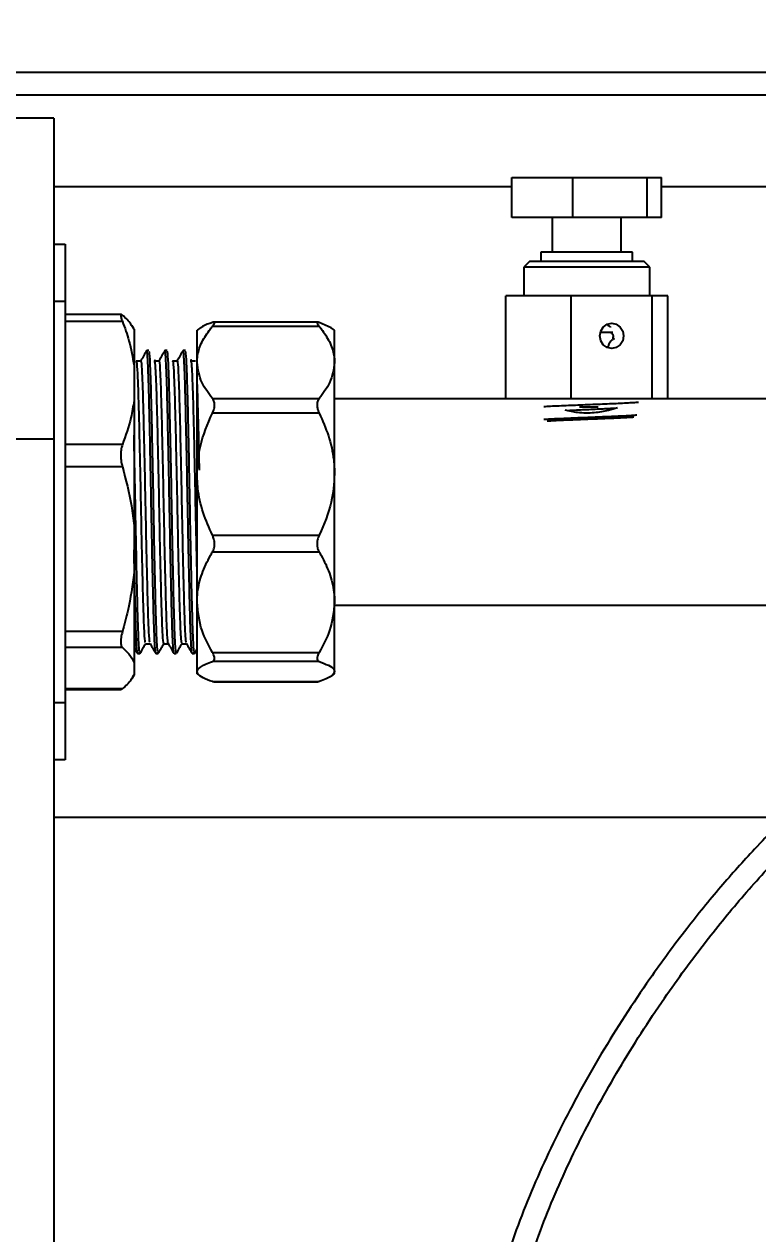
# Model space of a CAD drawing. Extents: x 75 to 2075, y 25 to 1460.
# Drawn here: x 356.7 to 436.7, y 1102.7 to 1234.7 of the extents above; entities that cross this region are included whole.
import ezdxf

# ---------------------------------------------------------------- set-up
doc = ezdxf.new("R2010")
doc.units = 0
doc.header["$LTSCALE"] = 5
doc.linetypes.add('SLD-KATı', pattern=[0])
doc.layers.get('0').update_dxf_attribs({"linetype": 'CONTINUOUS'})
doc.styles.add('SLDTEXTSTYLE1', font='GOTHIC.TTF', dxfattribs={"width": 0.913})
doc.dimstyles.new('SLDDIMSTYLE1', dxfattribs={"dimtxt": 17.5, "dimasz": 16.51, "dimexe": 0, "dimexo": 0.0625, "dimgap": 4.375, "dimtad": 1, "dimlfac": 0.8, "dimrnd": 1e-09, "dimzin": 12, "dimtxsty": 'SLDTEXTSTYLE1', "dimsah": 1, "dimcen": 0.09, "dimazin": 3, "dimtfac": 1, "dimtofl": 0, "dimtmove": 0, "dimatfit": 3, "dimtolj": 1, "dimtzin": 12})

# ---------------------------------------------------------------- blocks, each defined once
blk = doc.blocks.new('_D_5')
at = {"color": 7, "linetype": 'SLD-KATı'}
for p, q in [((224.88, 1226.85), (224.88, 1278.19)), ((924.88, 1226.85), (924.88, 1278.19)), ((224.88, 1273.19), (924.88, 1273.19))]:
    blk.add_line(p, q, dxfattribs=at)
for points in [[(224.88, 1273.19), (241.39, 1270.65), (241.39, 1275.73)], [(924.88, 1273.19), (908.37, 1275.73), (908.37, 1270.65)]]:
    blk.add_solid(points, dxfattribs=at)
at = {"color": 7, "linetype": 'SLD-KATı', "insert": (543.24, 1295.55), "char_height": 17.5, "attachment_point": 1, "style": 'SLDTEXTSTYLE1'}
blk.add_mtext('560', dxfattribs=at)
blk = doc.blocks.new('_D_6')
at = {"color": 7, "linetype": 'SLD-KATı'}
for p, q in [((239.97, 1229.44), (169.88, 1229.44)), ((174.88, 1229.44), (174.88, 543.28)), ((368.63, 543.28), (169.88, 543.28))]:
    blk.add_line(p, q, dxfattribs=at)
for points in [[(174.88, 1229.44), (172.34, 1212.93), (177.42, 1212.93)], [(174.88, 543.28), (177.42, 559.79), (172.34, 559.79)]]:
    blk.add_solid(points, dxfattribs=at)
at = {"color": 7, "linetype": 'SLD-KATı', "insert": (152.52, 866.24), "char_height": 17.5, "attachment_point": 1, "rotation": 90, "style": 'SLDTEXTSTYLE1'}
blk.add_mtext('550', dxfattribs=at)

msp = doc.modelspace()

# ---------------------------------------------------------------- linework, layer by layer
at = {"color": 7, "linetype": 'SLD-KATı'}
for p, q in [((904.789, 1229.442), (244.966, 1229.442)), ((903.627, 1226.942), (246.127, 1226.942)), ((359.877, 1224.442), (238.627, 1224.442)), ((359.877, 1224.442), (359.877, 1189.442)), ((409.844, 1216.942), (359.877, 1216.942)), ((409.844, 1213.598), (409.844, 1217.973)), ((409.844, 1217.973), (416.441, 1217.973)), ((416.441, 1217.973), (416.441, 1213.598)), ((416.441, 1217.973), (424.598, 1217.973)), ((424.598, 1213.598), (424.598, 1217.973)), ((424.598, 1217.973), (426.16, 1217.973)), ((426.16, 1213.598), (426.16, 1217.973)), ((484.877, 1216.942), (426.16, 1216.942)), ((416.441, 1213.598), (409.844, 1213.598)), ((414.252, 1213.598), (414.252, 1209.848)), ((424.598, 1213.598), (416.441, 1213.598)), ((421.752, 1209.848), (421.752, 1213.598)), ((426.16, 1213.598), (424.598, 1213.598)), ((359.877, 1210.692), (361.127, 1210.692)), ((361.127, 1210.692), (361.127, 1204.442)), ((413.002, 1209.848), (413.002, 1208.817)), ((421.811, 1209.848), (413.002, 1209.848)), ((423.002, 1209.848), (421.811, 1209.848)), ((423.002, 1208.817), (423.002, 1209.848)), ((411.752, 1208.817), (411.127, 1208.192)), ((411.127, 1208.192), (411.127, 1205.067)), ((424.877, 1208.192), (411.127, 1208.192)), ((424.252, 1208.817), (411.752, 1208.817)), ((424.877, 1208.192), (424.252, 1208.817)), ((424.877, 1205.067), (424.877, 1208.192)), ((409.165, 1193.817), (409.165, 1205.067)), ((416.31, 1205.067), (409.165, 1205.067)), ((416.31, 1193.817), (416.31, 1205.067)), ((425.148, 1205.067), (416.31, 1205.067)), ((425.148, 1193.817), (425.148, 1205.067)), ((426.84, 1205.067), (425.148, 1205.067)), ((426.84, 1193.817), (426.84, 1205.067)), ((361.127, 1204.442), (359.877, 1204.442)), ((361.127, 1204.442), (361.127, 1160.692)), ((367.242, 1203.036), (361.127, 1203.036)), ((367.365, 1202.273), (361.127, 1202.273)), ((368.627, 1201.442), (368.381, 1201.836)), ((368.627, 1201.442), (368.627, 1197.46)), ((375.906, 1201.599), (375.502, 1201.317)), ((375.502, 1197.802), (375.502, 1201.317)), ((388.829, 1201.726), (377.176, 1201.726)), ((388.685, 1202.194), (377.324, 1202.194)), ((390.141, 1201.569), (388.829, 1202.161)), ((390.502, 1201.317), (390.142, 1201.569)), ((390.502, 1197.802), (390.502, 1201.317)), ((419.492, 1201.098), (420.859, 1201.098)), ((420.547, 1200.025), (420.415, 1199.802)), ((420.881, 1200.384), (421.064, 1200.395)), ((370.262, 1199.092), (370.014, 1199.092)), ((372.246, 1199.092), (371.998, 1199.092)), ((374.231, 1199.092), (373.983, 1199.092)), ((368.627, 1197.46), (368.627, 1193.643)), ((369.363, 1197.941), (368.867, 1197.941)), ((371.348, 1197.941), (370.852, 1197.941)), ((373.332, 1197.941), (372.836, 1197.941)), ((375.317, 1197.941), (374.82, 1197.941)), ((375.502, 1185.612), (375.502, 1197.802)), ((390.502, 1185.612), (390.502, 1197.802)), ((368.627, 1193.643), (368.627, 1179.971)), ((377.176, 1193.879), (388.829, 1193.879)), ((409.165, 1193.817), (390.502, 1193.817)), ((416.31, 1193.817), (409.165, 1193.817)), ((425.148, 1193.817), (416.31, 1193.817)), ((426.263, 1193.817), (425.148, 1193.817)), ((438.708, 1193.817), (426.263, 1193.817)), ((388.829, 1192.254), (377.176, 1192.254)), ((417.198, 1192.973), (419.243, 1192.973)), ((359.877, 1189.442), (238.627, 1189.442)), ((359.877, 1189.442), (359.877, 829.442)), ((367.365, 1188.83), (361.127, 1188.83)), ((367.365, 1186.404), (361.127, 1186.404)), ((375.502, 1171.638), (375.502, 1185.612)), ((390.502, 1171.638), (390.502, 1185.612)), ((368.627, 1179.971), (368.627, 1174.869)), ((377.176, 1178.971), (388.829, 1178.971)), ((388.829, 1177.107), (377.176, 1177.107)), ((368.627, 1174.869), (368.627, 1165.078)), ((375.502, 1164.066), (375.502, 1171.638)), ((390.502, 1164.066), (390.502, 1171.638)), ((390.502, 1171.317), (438.708, 1171.317)), ((367.365, 1168.436), (361.127, 1168.436)), ((367.365, 1166.699), (361.127, 1166.699)), ((369.89, 1167.116), (370.381, 1167.116)), ((371.874, 1167.116), (372.365, 1167.116)), ((373.859, 1167.116), (374.35, 1167.116)), ((369.022, 1166.042), (369.27, 1166.042)), ((371.006, 1166.042), (371.254, 1166.042)), ((372.991, 1166.042), (373.238, 1166.042)), ((374.975, 1166.042), (375.223, 1166.042)), ((375.23, 1166.047), (375.502, 1166.517)), ((377.176, 1166.169), (388.829, 1166.169)), ((368.627, 1165.078), (368.627, 1163.793)), ((375.502, 1163.817), (375.502, 1164.066)), ((388.829, 1165.159), (377.176, 1165.159)), ((390.502, 1163.817), (390.502, 1164.066)), ((368.381, 1163.297), (368.627, 1163.692)), ((368.627, 1163.793), (368.627, 1163.692)), ((375.502, 1163.817), (375.906, 1163.534)), ((377.176, 1162.972), (388.829, 1162.972)), ((377.324, 1162.939), (388.685, 1162.939)), ((388.829, 1162.972), (388.685, 1162.95)), ((390.142, 1163.564), (390.502, 1163.817)), ((367.365, 1162.172), (361.127, 1162.172)), ((361.127, 1162.098), (367.242, 1162.098)), ((367.365, 1162.172), (367.242, 1162.115)), ((359.877, 1160.692), (361.127, 1160.692)), ((361.127, 1160.692), (361.127, 1154.442)), ((361.127, 1154.442), (359.877, 1154.442)), ((359.877, 1148.192), (439.793, 1148.192))]:
    msp.add_line(p, q, dxfattribs=at)
at = {"color": 7, "linetype": 'SLD-KATı', "flags": 128}
msp.add_lwpolyline([(422.025, 1200.692), (421.926, 1200.165), (421.645, 1199.719), (421.225, 1199.421), (420.729, 1199.317), (420.234, 1199.421), (419.813, 1199.719), (419.533, 1200.165), (419.434, 1200.692), (419.533, 1201.218), (419.813, 1201.664), (420.234, 1201.962), (420.729, 1202.067), (421.225, 1201.962), (421.645, 1201.664), (421.926, 1201.218), (422.025, 1200.692)], dxfattribs=at)
at = {"color": 7, "linetype": 'SLD-KATı'}
msp.add_arc((420.622, 1200.693), 0.289, 359.67448, 0.9766, dxfattribs=at)
for points, knots in [([(367.365, 1202.961), (367.306, 1203.001), (367.188, 1203.08), (367.165, 1202.909), (367.241, 1202.605), (367.334, 1202.356), (367.365, 1202.273)], [0, 0, 0, 0, 0.2885606, 0.577781, 0.8575086, 1, 1, 1, 1]), ([(368.368, 1201.827), (368.343, 1201.876), (368.148, 1202.26), (367.73, 1202.634), (367.365, 1202.961)], [0, 0, 0, 0, 0.1254149, 1, 1, 1, 1]), ([(367.365, 1202.273), (367.622, 1201.573), (368.202, 1199.991), (368.475, 1198.367), (368.627, 1197.46)], [0, 0, 0, 0, 0.4420223, 1, 1, 1, 1]), ([(375.502, 1197.802), (375.516, 1198.062), (375.555, 1198.814), (375.997, 1200.055), (376.658, 1201.088), (377.103, 1201.636), (377.176, 1201.726)], [0, 0, 0, 0, 0.1911282, 0.553704, 0.9267371, 1, 1, 1, 1]), ([(377.176, 1202.161), (376.796, 1202.029), (376.246, 1201.838), (376.003, 1201.633), (375.927, 1201.569)], [0, 0, 0, 0, 0.6917544, 1, 1, 1, 1]), ([(377.176, 1201.726), (377.249, 1201.82), (377.396, 1202.01), (377.436, 1202.172), (377.343, 1202.209), (377.223, 1202.175), (377.176, 1202.161)], [0, 0, 0, 0, 0.2806944, 0.5628353, 0.8257494, 1, 1, 1, 1]), ([(388.829, 1202.161), (388.755, 1202.18), (388.609, 1202.217), (388.569, 1202.118), (388.662, 1201.936), (388.781, 1201.785), (388.829, 1201.726)], [0, 0, 0, 0, 0.2806926, 0.5628357, 0.8257521, 1, 1, 1, 1]), ([(388.829, 1201.726), (388.902, 1201.636), (389.337, 1201.1), (390, 1200.068), (390.448, 1198.827), (390.489, 1198.062), (390.502, 1197.802)], [0, 0, 0, 0, 0.0732658, 0.4365431, 0.8088703, 1, 1, 1, 1]), ([(420.254, 1201.917), (420.295, 1201.892), (420.38, 1201.84), (420.496, 1201.741), (420.566, 1201.661), (420.6, 1201.621)], [0, 0, 0, 0, 0.3147697, 0.6547936, 1, 1, 1, 1]), ([(420.648, 1201.065), (420.675, 1201.033), (420.728, 1200.968), (420.818, 1200.846), (420.875, 1200.756), (420.911, 1200.698)], [0, 0, 0, 0, 0.2624904, 0.5249954, 1, 1, 1, 1]), ([(420.415, 1199.802), (420.401, 1199.746), (420.377, 1199.648), (420.293, 1199.515), (420.196, 1199.447), (420.148, 1199.413)], [0, 0, 0, 0, 0.3894375, 0.6901982, 1, 1, 1, 1]), ([(420.881, 1200.384), (420.856, 1200.353), (420.804, 1200.29), (420.696, 1200.17), (420.605, 1200.081), (420.547, 1200.025)], [0, 0, 0, 0, 0.2654196, 0.5308878, 1, 1, 1, 1]), ([(420.881, 1200.384), (420.89, 1200.435), (420.907, 1200.536), (420.91, 1200.64), (420.911, 1200.692)], [0, 0, 0, 0, 0.4965531, 1, 1, 1, 1]), ([(370.008, 1199.09), (369.904, 1198.91), (369.696, 1198.549), (369.488, 1198.189), (369.384, 1198.009)], [0, 0, 0, 0, 0.4999998, 1, 1, 1, 1]), ([(371.006, 1166.14), (371.001, 1166.109), (370.967, 1165.921), (370.902, 1166.818), (370.81, 1168.845), (370.727, 1172.039), (370.637, 1176.009), (370.547, 1180.495), (370.464, 1185.139), (370.373, 1189.585), (370.284, 1193.483), (370.2, 1196.572), (370.108, 1198.474), (370.044, 1199.269), (370.01, 1199.022), (370.004, 1198.98)], [0, 0, 0, 0, 0.0170178, 0.1048167, 0.1933451, 0.279875, 0.3680531, 0.4563498, 0.5428416, 0.6312926, 0.7192521, 0.8059005, 0.8945167, 0.9820335, 1, 1, 1, 1]), ([(371.254, 1166.149), (371.232, 1166.179), (371.182, 1166.25), (371.096, 1167.855), (371.01, 1170.577), (370.924, 1174.257), (370.832, 1178.562), (370.748, 1183.183), (370.66, 1187.757), (370.568, 1191.923), (370.485, 1195.389), (370.395, 1197.808), (370.319, 1199.049), (370.276, 1198.965), (370.262, 1198.936)], [0, 0, 0, 0, 0.0683058, 0.1578519, 0.2461326, 0.3341424, 0.4237167, 0.5115033, 0.6000298, 0.6895215, 0.7769994, 0.8659478, 0.9552469, 1, 1, 1, 1]), ([(371.992, 1199.089), (371.888, 1198.909), (371.68, 1198.548), (371.471, 1198.188), (371.367, 1198.008)], [0, 0, 0, 0, 0.499994, 1, 1, 1, 1]), ([(372.991, 1166.14), (372.985, 1166.109), (372.951, 1165.921), (372.886, 1166.818), (372.795, 1168.845), (372.712, 1172.039), (372.622, 1176.009), (372.531, 1180.495), (372.448, 1185.139), (372.357, 1189.585), (372.268, 1193.483), (372.185, 1196.572), (372.093, 1198.475), (372.028, 1199.269), (371.994, 1199.021), (371.987, 1198.977)], [0, 0, 0, 0, 0.0170087, 0.1047604, 0.1932413, 0.2797247, 0.3678554, 0.4561048, 0.54255, 0.6309535, 0.7188658, 0.8054677, 0.8940363, 0.9815061, 1, 1, 1, 1]), ([(373.238, 1166.149), (373.216, 1166.179), (373.166, 1166.25), (373.081, 1167.855), (372.994, 1170.577), (372.909, 1174.257), (372.816, 1178.562), (372.732, 1183.183), (372.644, 1187.757), (372.552, 1191.923), (372.469, 1195.389), (372.38, 1197.808), (372.303, 1199.049), (372.261, 1198.965), (372.246, 1198.936)], [0, 0, 0, 0, 0.0683058, 0.1578519, 0.2461326, 0.3341424, 0.4237167, 0.5115034, 0.6000298, 0.6895215, 0.7769994, 0.8659478, 0.955247, 1, 1, 1, 1]), ([(373.977, 1199.09), (373.873, 1198.91), (373.665, 1198.549), (373.456, 1198.189), (373.352, 1198.009)], [0, 0, 0, 0, 0.4999873, 1, 1, 1, 1]), ([(374.975, 1166.14), (374.97, 1166.109), (374.935, 1165.921), (374.871, 1166.818), (374.779, 1168.845), (374.696, 1172.039), (374.606, 1176.009), (374.516, 1180.495), (374.433, 1185.139), (374.341, 1189.585), (374.253, 1193.483), (374.169, 1196.572), (374.077, 1198.474), (374.013, 1199.269), (373.978, 1199.023), (373.972, 1198.981)], [0, 0, 0, 0, 0.0170194, 0.1048265, 0.1933631, 0.2799011, 0.3680875, 0.4563925, 0.5428923, 0.6313516, 0.7193193, 0.8059758, 0.8946002, 0.9821252, 1, 1, 1, 1]), ([(375.223, 1166.149), (375.201, 1166.179), (375.15, 1166.25), (375.065, 1167.855), (374.978, 1170.577), (374.893, 1174.257), (374.801, 1178.562), (374.716, 1183.183), (374.629, 1187.757), (374.537, 1191.923), (374.454, 1195.389), (374.364, 1197.808), (374.288, 1199.049), (374.245, 1198.965), (374.231, 1198.936)], [0, 0, 0, 0, 0.06830585, 0.15785195, 0.24613257, 0.33414243, 0.42371675, 0.51150336, 0.60002982, 0.68952153, 0.77699938, 0.86594782, 0.95524695, 1, 1, 1, 1]), ([(369.89, 1167.23), (369.869, 1167.245), (369.82, 1167.28), (369.737, 1168.715), (369.649, 1171.21), (369.564, 1174.615), (369.472, 1178.618), (369.387, 1182.933), (369.3, 1187.219), (369.208, 1191.141), (369.125, 1194.413), (369.036, 1196.751), (368.947, 1198.058), (368.893, 1197.951), (368.867, 1197.9)], [0, 0, 0, 0, 0.0621579, 0.1489112, 0.2345979, 0.3197635, 0.4065725, 0.4917608, 0.577423, 0.6641814, 0.7490191, 0.8351174, 0.9217182, 1, 1, 1, 1]), ([(370.375, 1167.266), (370.358, 1167.282), (370.313, 1167.327), (370.233, 1168.722), (370.145, 1171.208), (370.061, 1174.616), (369.968, 1178.618), (369.883, 1182.933), (369.796, 1187.219), (369.704, 1191.14), (369.621, 1194.416), (369.532, 1196.74), (369.45, 1197.987), (369.402, 1197.913), (369.383, 1197.883)], [0, 0, 0, 0, 0.0524893, 0.1420634, 0.230537, 0.3184714, 0.408104, 0.4960625, 0.5845095, 0.6740892, 0.7616859, 0.8505839, 0.9400009, 1, 1, 1, 1]), ([(371.875, 1167.239), (371.866, 1167.204), (371.829, 1167.052), (371.76, 1167.991), (371.669, 1170.018), (371.586, 1173.094), (371.495, 1176.873), (371.406, 1181.1), (371.323, 1185.438), (371.231, 1189.554), (371.143, 1193.127), (371.059, 1195.912), (370.966, 1197.587), (370.9, 1198.225), (370.861, 1197.893), (370.851, 1197.809)], [0, 0, 0, 0, 0.025945, 0.1121553, 0.198716, 0.2833994, 0.3699176, 0.4561881, 0.5409507, 0.6276726, 0.7135488, 0.7985815, 0.8853996, 0.9707835, 1, 1, 1, 1]), ([(372.36, 1167.211), (372.355, 1167.192), (372.321, 1167.071), (372.256, 1168.004), (372.165, 1170.014), (372.082, 1173.095), (371.991, 1176.872), (371.902, 1181.1), (371.819, 1185.437), (371.727, 1189.555), (371.639, 1193.125), (371.555, 1195.919), (371.462, 1197.562), (371.403, 1198.219), (371.37, 1197.975), (371.367, 1197.951)], [0, 0, 0, 0, 0.0156504, 0.104587, 0.1938851, 0.2812465, 0.3705007, 0.4594994, 0.5469425, 0.6364068, 0.7249995, 0.8127208, 0.9022844, 0.9903685, 1, 1, 1, 1]), ([(373.859, 1167.173), (373.834, 1167.239), (373.78, 1167.381), (373.691, 1169.037), (373.606, 1171.691), (373.519, 1175.208), (373.427, 1179.282), (373.343, 1183.614), (373.254, 1187.866), (373.163, 1191.703), (373.08, 1194.851), (372.99, 1197.018), (372.907, 1198.115), (372.857, 1197.92), (372.836, 1197.837)], [0, 0, 0, 0, 0.0756788, 0.1624856, 0.247726, 0.3333274, 0.420096, 0.5049634, 0.5910132, 0.6776366, 0.762321, 0.8487181, 0.93509, 1, 1, 1, 1]), ([(374.344, 1167.228), (374.323, 1167.29), (374.272, 1167.432), (374.187, 1169.042), (374.102, 1171.69), (374.015, 1175.208), (373.923, 1179.282), (373.839, 1183.614), (373.75, 1187.866), (373.659, 1191.702), (373.576, 1194.854), (373.486, 1197.004), (373.41, 1198.061), (373.367, 1197.914), (373.352, 1197.864)], [0, 0, 0, 0, 0.0674284, 0.1569803, 0.2449165, 0.3332249, 0.4227375, 0.5102888, 0.5990607, 0.6884227, 0.7757853, 0.8649147, 0.9540181, 1, 1, 1, 1]), ([(375.502, 1175.362), (375.485, 1176.091), (375.437, 1178.073), (375.361, 1181.796), (375.277, 1186.102), (375.185, 1190.158), (375.099, 1193.618), (375.013, 1196.262), (374.921, 1197.74), (374.86, 1198.251), (374.826, 1197.906), (374.82, 1197.852)], [0, 0, 0, 0, 0.07511331, 0.20403647, 0.33155333, 0.46180229, 0.59000178, 0.71817294, 0.84842513, 0.97595967, 1, 1, 1, 1]), ([(377.176, 1193.879), (376.749, 1194.439), (375.799, 1195.687), (375.608, 1197.051), (375.502, 1197.802)], [0, 0, 0, 0, 0.44899023, 1, 1, 1, 1]), ([(390.502, 1197.802), (390.397, 1197.051), (390.206, 1195.687), (389.255, 1194.439), (388.829, 1193.879)], [0, 0, 0, 0, 0.55100977, 1, 1, 1, 1]), ([(375.773, 1186.042), (375.742, 1187.431), (375.682, 1190.19), (375.595, 1193.545), (375.536, 1195.594), (375.504, 1196.131), (375.502, 1196.167)], [0, 0, 0, 0, 0.3284337, 0.6525287, 0.976553, 1, 1, 1, 1]), ([(368.627, 1193.643), (368.531, 1193.016), (368.28, 1191.39), (367.713, 1189.804), (367.365, 1188.83)], [0, 0, 0, 0, 0.3854988, 1, 1, 1, 1]), ([(377.176, 1192.254), (377.249, 1192.427), (377.396, 1192.773), (377.436, 1193.277), (377.343, 1193.646), (377.223, 1193.813), (377.176, 1193.879)], [0, 0, 0, 0, 0.2806816, 0.5628275, 0.8257523, 1, 1, 1, 1]), ([(388.829, 1193.879), (388.755, 1193.768), (388.609, 1193.544), (388.569, 1193.075), (388.662, 1192.626), (388.781, 1192.36), (388.829, 1192.254)], [0, 0, 0, 0, 0.28068993, 0.56284444, 0.82576798, 1, 1, 1, 1]), ([(423.65, 1193.446), (423.465, 1193.429), (422.97, 1193.385), (421.489, 1193.307), (419.494, 1193.226), (417.288, 1193.138), (415.225, 1193.054), (413.83, 1192.993), (413.367, 1192.96), (413.31, 1192.956)], [0, 0, 0, 0, 0.1044076, 0.2786245, 0.4528631, 0.6270813, 0.8013134, 0.9755334, 1, 1, 1, 1]), ([(375.502, 1185.612), (375.571, 1186.638), (375.725, 1188.946), (376.658, 1191.073), (377.176, 1192.254)], [0, 0, 0, 0, 0.44464294, 1, 1, 1, 1]), ([(388.829, 1192.254), (389.186, 1191.448), (389.91, 1189.815), (390.429, 1187.55), (390.483, 1186.13), (390.502, 1185.612)], [0, 0, 0, 0, 0.3824113, 0.7746553, 1, 1, 1, 1]), ([(423.471, 1192.042), (423.336, 1192.03), (422.885, 1191.991), (421.479, 1191.918), (419.491, 1191.837), (417.282, 1191.748), (415.222, 1191.664), (413.84, 1191.605), (413.386, 1191.573), (413.34, 1191.569)], [0, 0, 0, 0, 0.0770226, 0.2574857, 0.4379719, 0.6184351, 0.7989143, 0.9793796, 1, 1, 1, 1]), ([(423.126, 1191.816), (423.097, 1191.813), (422.733, 1191.783), (421.467, 1191.719), (419.496, 1191.639), (417.303, 1191.55), (415.242, 1191.469), (414.181, 1191.416), (413.682, 1191.391)], [0, 0, 0, 0, 0.0177915, 0.2187338, 0.4197009, 0.6206445, 0.8216042, 1, 1, 1, 1]), ([(415.608, 1192.63), (416.066, 1192.523), (417.071, 1192.29), (418.79, 1192.295), (420.305, 1192.542), (421.043, 1192.786), (421.353, 1192.889)], [0, 0, 0, 0, 0.24575045, 0.53994456, 0.80643484, 1, 1, 1, 1]), ([(415.913, 1192.571), (416.235, 1192.587), (417.112, 1192.629), (418.687, 1192.704), (420.18, 1192.768), (420.894, 1192.81), (421.139, 1192.824)], [0, 0, 0, 0, 0.1895882, 0.5151098, 0.8336834, 1, 1, 1, 1]), ([(369.27, 1166.149), (369.248, 1166.179), (369.197, 1166.25), (369.112, 1167.855), (369.025, 1170.578), (368.94, 1174.255), (368.848, 1178.566), (368.763, 1183.165), (368.689, 1187.083), (368.643, 1189.151), (368.627, 1189.871)], [0, 0, 0, 0, 0.1055247, 0.2438631, 0.3802466, 0.5162117, 0.6545937, 0.7902139, 0.9269772, 1, 1, 1, 1]), ([(367.365, 1188.83), (367.306, 1188.636), (367.188, 1188.249), (367.165, 1187.508), (367.241, 1186.874), (367.334, 1186.523), (367.365, 1186.404)], [0, 0, 0, 0, 0.288566, 0.5777767, 0.8575009, 1, 1, 1, 1]), ([(367.365, 1186.404), (367.738, 1184.997), (368.301, 1182.877), (368.545, 1180.703), (368.627, 1179.971)], [0, 0, 0, 0, 0.6634104, 1, 1, 1, 1]), ([(377.176, 1178.971), (376.818, 1179.777), (376.094, 1181.409), (375.575, 1183.674), (375.522, 1185.094), (375.502, 1185.612)], [0, 0, 0, 0, 0.3824113, 0.7746502, 1, 1, 1, 1]), ([(390.502, 1185.612), (390.434, 1184.586), (390.279, 1182.279), (389.347, 1180.152), (388.829, 1178.971)], [0, 0, 0, 0, 0.444648, 1, 1, 1, 1]), ([(377.176, 1177.107), (377.249, 1177.257), (377.396, 1177.557), (377.436, 1178.108), (377.343, 1178.594), (377.223, 1178.863), (377.176, 1178.971)], [0, 0, 0, 0, 0.2806964, 0.5628286, 0.8257421, 1, 1, 1, 1]), ([(388.829, 1178.971), (388.755, 1178.794), (388.609, 1178.441), (388.569, 1177.876), (388.662, 1177.424), (388.781, 1177.198), (388.829, 1177.107)], [0, 0, 0, 0, 0.2806862, 0.5628272, 0.8257461, 1, 1, 1, 1]), ([(369.022, 1166.14), (369.017, 1166.109), (368.982, 1165.92), (368.918, 1166.819), (368.826, 1168.84), (368.743, 1172.056), (368.674, 1175.011), (368.636, 1176.938), (368.627, 1177.367)], [0, 0, 0, 0, 0.0432733, 0.2665301, 0.4916419, 0.7116719, 0.9358932, 1, 1, 1, 1]), ([(375.502, 1171.638), (375.516, 1172), (375.555, 1173.049), (375.997, 1174.779), (376.658, 1176.218), (377.103, 1176.982), (377.176, 1177.107)], [0, 0, 0, 0, 0.1911257, 0.5537043, 0.9267385, 1, 1, 1, 1]), ([(388.829, 1177.107), (388.902, 1176.982), (389.337, 1176.235), (390, 1174.797), (390.448, 1173.067), (390.489, 1172), (390.502, 1171.638)], [0, 0, 0, 0, 0.0732643, 0.4365431, 0.8088727, 1, 1, 1, 1]), ([(368.627, 1174.869), (368.445, 1173.473), (368.162, 1171.302), (367.575, 1169.19), (367.365, 1168.436)], [0, 0, 0, 0, 0.6428266, 1, 1, 1, 1]), ([(377.176, 1166.169), (376.749, 1166.95), (375.799, 1168.69), (375.608, 1170.591), (375.502, 1171.638)], [0, 0, 0, 0, 0.44899056, 1, 1, 1, 1]), ([(390.502, 1171.638), (390.397, 1170.591), (390.206, 1168.69), (389.255, 1166.95), (388.829, 1166.169)], [0, 0, 0, 0, 0.55100944, 1, 1, 1, 1]), ([(367.365, 1168.436), (367.306, 1168.202), (367.188, 1167.735), (367.164, 1167.165), (367.241, 1166.835), (367.334, 1166.733), (367.365, 1166.699)], [0, 0, 0, 0, 0.288579, 0.5777918, 0.8575172, 1, 1, 1, 1]), ([(367.365, 1166.699), (367.622, 1166.463), (368.202, 1165.93), (368.475, 1165.383), (368.627, 1165.078)], [0, 0, 0, 0, 0.44202007, 1, 1, 1, 1]), ([(368.627, 1166.716), (368.653, 1166.672), (368.783, 1166.447), (368.912, 1166.223), (369.016, 1166.043)], [0, 0, 0, 0, 0.1973817, 1, 1, 1, 1]), ([(369.277, 1166.047), (369.381, 1166.226), (369.586, 1166.582), (369.792, 1166.938), (369.895, 1167.116)], [0, 0, 0, 0, 0.5025527, 1, 1, 1, 1]), ([(370.375, 1167.126), (370.479, 1166.946), (370.687, 1166.585), (370.896, 1166.225), (371, 1166.044)], [0, 0, 0, 0, 0.499988, 1, 1, 1, 1]), ([(371.261, 1166.047), (371.365, 1166.226), (371.571, 1166.582), (371.777, 1166.938), (371.879, 1167.116)], [0, 0, 0, 0, 0.5025527, 1, 1, 1, 1]), ([(372.36, 1167.125), (372.464, 1166.945), (372.672, 1166.584), (372.881, 1166.224), (372.985, 1166.043)], [0, 0, 0, 0, 0.4999872, 1, 1, 1, 1]), ([(373.246, 1166.047), (373.349, 1166.226), (373.555, 1166.582), (373.761, 1166.938), (373.864, 1167.116)], [0, 0, 0, 0, 0.5025452, 1, 1, 1, 1]), ([(374.345, 1167.124), (374.449, 1166.944), (374.657, 1166.584), (374.865, 1166.223), (374.969, 1166.043)], [0, 0, 0, 0, 0.4999863, 1, 1, 1, 1]), ([(377.176, 1165.159), (377.249, 1165.198), (377.396, 1165.276), (377.436, 1165.551), (377.343, 1165.868), (377.223, 1166.083), (377.176, 1166.169)], [0, 0, 0, 0, 0.280695, 0.5628346, 0.8257425, 1, 1, 1, 1]), ([(388.829, 1166.169), (388.755, 1166.031), (388.609, 1165.755), (388.569, 1165.425), (388.662, 1165.234), (388.781, 1165.18), (388.829, 1165.159)], [0, 0, 0, 0, 0.2806984, 0.5628323, 0.825752, 1, 1, 1, 1]), ([(375.502, 1164.066), (375.571, 1164.235), (375.725, 1164.614), (376.658, 1164.964), (377.176, 1165.159)], [0, 0, 0, 0, 0.4446446, 1, 1, 1, 1]), ([(377.176, 1162.972), (376.818, 1163.105), (376.094, 1163.374), (375.575, 1163.747), (375.522, 1163.98), (375.502, 1164.066)], [0, 0, 0, 0, 0.3824106, 0.7746535, 1, 1, 1, 1]), ([(388.829, 1165.159), (389.186, 1165.026), (389.91, 1164.757), (390.429, 1164.385), (390.483, 1164.151), (390.502, 1164.066)], [0, 0, 0, 0, 0.38241024, 0.7746519, 1, 1, 1, 1]), ([(390.502, 1164.066), (390.434, 1163.897), (390.279, 1163.517), (389.347, 1163.167), (388.829, 1162.972)], [0, 0, 0, 0, 0.4446444, 1, 1, 1, 1]), ([(368.627, 1163.793), (368.531, 1163.582), (368.28, 1163.034), (367.713, 1162.5), (367.365, 1162.172)], [0, 0, 0, 0, 0.3854973, 1, 1, 1, 1]), ([(377.324, 1162.946), (377.319, 1162.944), (377.294, 1162.931), (377.229, 1162.954), (377.176, 1162.972)], [0, 0, 0, 0, 0.1860539, 1, 1, 1, 1]), ([(482.365, 1153.789), (481.798, 1154.714), (480.726, 1156.464), (478.808, 1158.579), (476.876, 1160.221), (474.868, 1161.478), (472.64, 1162.435), (469.432, 1163.239), (465.235, 1163.28), (460.413, 1162.157), (455.839, 1160.249), (451.012, 1157.497), (446.008, 1153.872), (440.949, 1149.46), (436.502, 1144.985), (432.507, 1140.503), (428.679, 1135.784), (424.238, 1129.744), (419.54, 1122.476), (414.989, 1114.205), (411.192, 1105.829), (408.747, 1098.718), (407.375, 1092.98), (406.688, 1088.588), (406.46, 1084.129), (406.806, 1080.367), (407.501, 1077.534), (408.29, 1075.389), (409.362, 1073.352), (410.919, 1071.292), (413, 1069.396), (415.838, 1067.667), (418.217, 1066.969), (419.487, 1066.596)], [0, 0, 0, 0, 0.0193679, 0.0366703, 0.0504112, 0.0642178, 0.0785365, 0.0934544, 0.1234344, 0.1542881, 0.1855808, 0.2174509, 0.261103, 0.3055556, 0.3489724, 0.3856101, 0.4247828, 0.4703205, 0.5362182, 0.6000805, 0.6638407, 0.7274716, 0.7592667, 0.7912452, 0.824823, 0.8585291, 0.8766168, 0.8916422, 0.910957, 0.9291193, 0.9498661, 0.9732379, 1, 1, 1, 1]), ([(420.067, 1069.027), (418.913, 1069.367), (416.768, 1069.999), (414.302, 1071.556), (412.563, 1073.22), (411.304, 1074.987), (410.434, 1076.749), (409.776, 1078.676), (409.206, 1081.307), (408.972, 1084.8), (409.252, 1088.926), (409.938, 1093.012), (411.271, 1098.387), (413.603, 1105.089), (417.195, 1113.005), (421.478, 1120.823), (426.109, 1128.058), (430.726, 1134.369), (435.136, 1139.752), (439.829, 1144.876), (445.145, 1149.931), (450.436, 1154.089), (455.279, 1157.111), (459.503, 1159.152), (463.931, 1160.526), (467.828, 1160.841), (470.868, 1160.356), (472.989, 1159.62), (474.899, 1158.554), (476.698, 1157.133), (478.434, 1155.321), (479.389, 1153.82), (479.884, 1153.042)], [0, 0, 0, 0, 0.0268351, 0.0498351, 0.0701291, 0.0877029, 0.1060387, 0.1211797, 0.1401355, 0.1743184, 0.2078608, 0.2399309, 0.2719998, 0.3360859, 0.4002591, 0.4645089, 0.5304924, 0.5852973, 0.6314285, 0.6779915, 0.731723, 0.7849696, 0.8175542, 0.8492749, 0.8806275, 0.9107459, 0.9254437, 0.9396897, 0.9531741, 0.9663569, 0.9825753, 1, 1, 1, 1])]:
    msp.add_open_spline(points, degree=3, knots=knots, dxfattribs=at)

# ---------------------------------------------------------------- dimensions: what is measured, and where the dimension line sits
dim = msp.add_linear_dim(base=(924.877, 1273.192), p1=(224.877, 1221.853), p2=(924.877, 1221.853), dimstyle='SLDDIMSTYLE1', dxfattribs=at)
dim.commit()
dim.dimension.update_dxf_attribs({"geometry": '_D_5', "text_midpoint": (562.638, 1273.192), "dimtype": 160})
dim = msp.add_linear_dim(base=(174.877, 543.28), p1=(244.966, 1229.442), p2=(373.627, 543.28), angle=90, text='550', dimstyle='SLDDIMSTYLE1', dxfattribs=at)
dim.commit()
dim.dimension.update_dxf_attribs({"geometry": '_D_6', "text_midpoint": (174.877, 885.637), "dimtype": 160})

doc.saveas('drawing.dxf')
